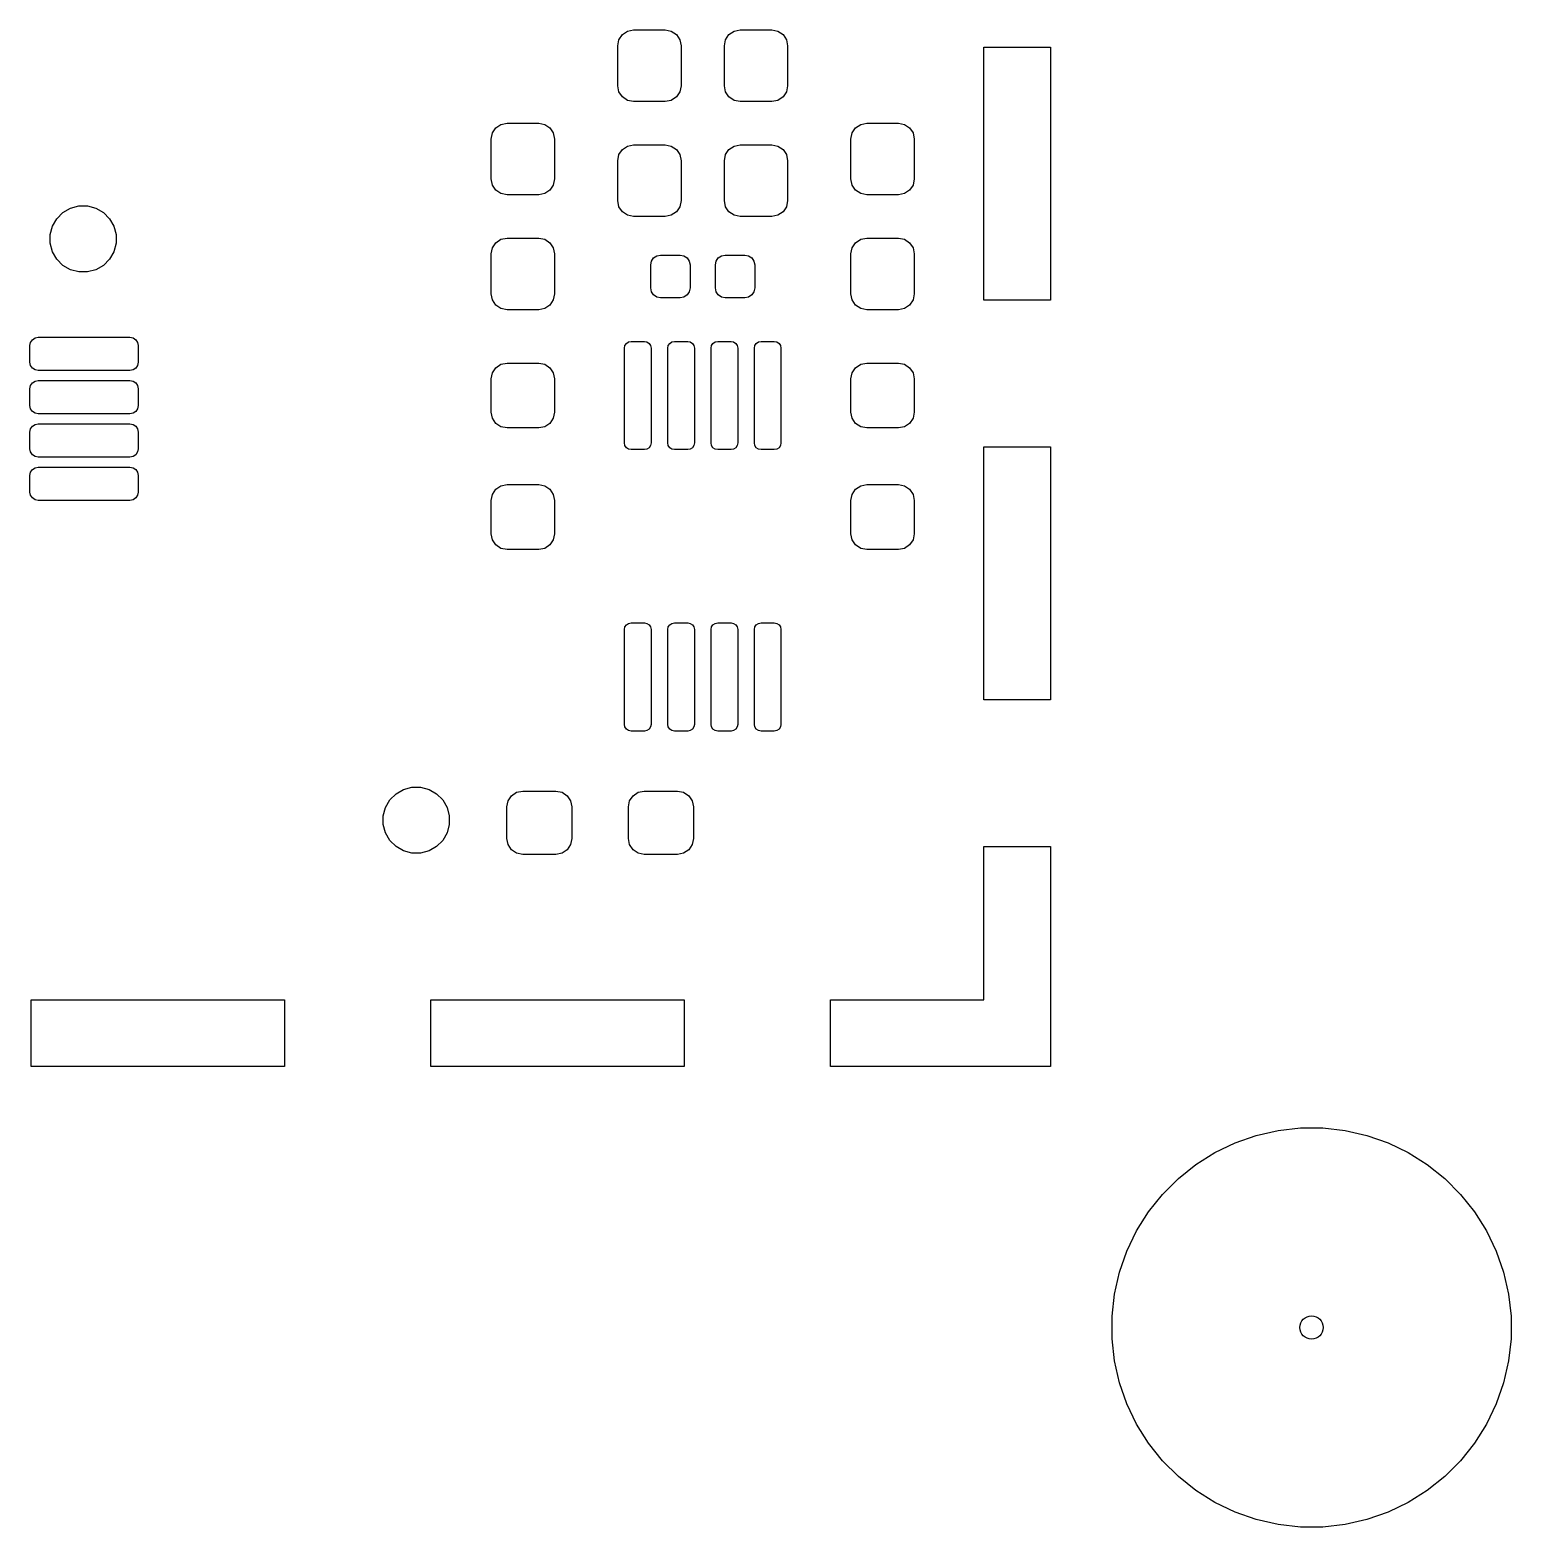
# Model space of a CAD drawing. Header units: inches. Extents: x 4.92 to 6.76, y -5.04 to -3.21.
# Drawn here: x 5.882 to 6.757, y -5.045 to -4.16 of the extents above; entities that cross this region are included whole.
import ezdxf

# ---------------------------------------------------------------- set-up
doc = ezdxf.new("R2010")
doc.units = ezdxf.units.IN
doc.header["$MEASUREMENT"] = 0
doc.layers.add('BLACK', color=250, linetype='CONTINUOUS')

msp = doc.modelspace()

# ---------------------------------------------------------------- linework, layer by layer
at = {"layer": 'BLACK', "linetype": 'CONTINUOUS'}
for p, q in [((6.22933, -4.16929), (6.23004, -4.16571)), ((6.23004, -4.16571), (6.23207, -4.16268)), ((6.23207, -4.16268), (6.2351, -4.16065)), ((6.2351, -4.16065), (6.23868, -4.15994)), ((6.23868, -4.15994), (6.25738, -4.15994)), ((6.25738, -4.15994), (6.26096, -4.16065)), ((6.26096, -4.16065), (6.26399, -4.16268)), ((6.26399, -4.16268), (6.26602, -4.16571)), ((6.26602, -4.16571), (6.26673, -4.16929)), ((6.29232, -4.16929), (6.29303, -4.16571)), ((6.29303, -4.16571), (6.29506, -4.16268)), ((6.29506, -4.16268), (6.29809, -4.16065)), ((6.29809, -4.16065), (6.30167, -4.15994)), ((6.30167, -4.15994), (6.32037, -4.15994)), ((6.32037, -4.15994), (6.32395, -4.16065)), ((6.32395, -4.16065), (6.32699, -4.16268)), ((6.32699, -4.16268), (6.32901, -4.16571)), ((6.32901, -4.16571), (6.32972, -4.16929)), ((6.22933, -4.19291), (6.22933, -4.16929)), ((6.26673, -4.16929), (6.26673, -4.19291)), ((6.29232, -4.19291), (6.29232, -4.16929)), ((6.32972, -4.16929), (6.32972, -4.19291)), ((6.44567, -4.31969), (6.44567, -4.17008)), ((6.44567, -4.17008), (6.48504, -4.17008)), ((6.48504, -4.17008), (6.48504, -4.31969)), ((6.23004, -4.19649), (6.22933, -4.19291)), ((6.26673, -4.19291), (6.26602, -4.19649)), ((6.29303, -4.19649), (6.29232, -4.19291)), ((6.32972, -4.19291), (6.32901, -4.19649)), ((6.23207, -4.19953), (6.23004, -4.19649)), ((6.2351, -4.20155), (6.23207, -4.19953)), ((6.23868, -4.20226), (6.2351, -4.20155)), ((6.25738, -4.20226), (6.23868, -4.20226)), ((6.26096, -4.20155), (6.25738, -4.20226)), ((6.26399, -4.19953), (6.26096, -4.20155)), ((6.26602, -4.19649), (6.26399, -4.19953)), ((6.29506, -4.19953), (6.29303, -4.19649)), ((6.29809, -4.20155), (6.29506, -4.19953)), ((6.30167, -4.20226), (6.29809, -4.20155)), ((6.32037, -4.20226), (6.30167, -4.20226)), ((6.32395, -4.20155), (6.32037, -4.20226)), ((6.32699, -4.19953), (6.32395, -4.20155)), ((6.32901, -4.19649), (6.32699, -4.19953)), ((6.15524, -4.22083), (6.15727, -4.2178)), ((6.15727, -4.2178), (6.1603, -4.21577)), ((6.1603, -4.21577), (6.16388, -4.21506)), ((6.16388, -4.21506), (6.18258, -4.21506)), ((6.18258, -4.21506), (6.18616, -4.21577)), ((6.18616, -4.21577), (6.18919, -4.2178)), ((6.18919, -4.2178), (6.19122, -4.22083)), ((6.36784, -4.22083), (6.36986, -4.2178)), ((6.36986, -4.2178), (6.3729, -4.21577)), ((6.3729, -4.21577), (6.37648, -4.21506)), ((6.37648, -4.21506), (6.39518, -4.21506)), ((6.39518, -4.21506), (6.39876, -4.21577)), ((6.39876, -4.21577), (6.40179, -4.2178)), ((6.40179, -4.2178), (6.40382, -4.22083)), ((6.15453, -4.22441), (6.15524, -4.22083)), ((6.15453, -4.24803), (6.15453, -4.22441)), ((6.19122, -4.22083), (6.19193, -4.22441)), ((6.19193, -4.22441), (6.19193, -4.24803)), ((6.23207, -4.23059), (6.2351, -4.22857)), ((6.2351, -4.22857), (6.23868, -4.22785)), ((6.23868, -4.22785), (6.25738, -4.22785)), ((6.25738, -4.22785), (6.26096, -4.22857)), ((6.26096, -4.22857), (6.26399, -4.23059)), ((6.29506, -4.23059), (6.29809, -4.22857)), ((6.29809, -4.22857), (6.30167, -4.22785)), ((6.30167, -4.22785), (6.32037, -4.22785)), ((6.32037, -4.22785), (6.32395, -4.22857)), ((6.32395, -4.22857), (6.32699, -4.23059)), ((6.36713, -4.22441), (6.36784, -4.22083)), ((6.36713, -4.24803), (6.36713, -4.22441)), ((6.40382, -4.22083), (6.40453, -4.22441)), ((6.40453, -4.22441), (6.40453, -4.24803)), ((6.22933, -4.2372), (6.23004, -4.23363)), ((6.22933, -4.26083), (6.22933, -4.2372)), ((6.23004, -4.23363), (6.23207, -4.23059)), ((6.26399, -4.23059), (6.26602, -4.23363)), ((6.26602, -4.23363), (6.26673, -4.2372)), ((6.26673, -4.2372), (6.26673, -4.26083)), ((6.29232, -4.2372), (6.29303, -4.23363)), ((6.29232, -4.26083), (6.29232, -4.2372)), ((6.29303, -4.23363), (6.29506, -4.23059)), ((6.32699, -4.23059), (6.32901, -4.23363)), ((6.32901, -4.23363), (6.32972, -4.2372)), ((6.32972, -4.2372), (6.32972, -4.26083)), ((6.15524, -4.25161), (6.15453, -4.24803)), ((6.15727, -4.25464), (6.15524, -4.25161)), ((6.1603, -4.25667), (6.15727, -4.25464)), ((6.18919, -4.25464), (6.18616, -4.25667)), ((6.19122, -4.25161), (6.18919, -4.25464)), ((6.19193, -4.24803), (6.19122, -4.25161)), ((6.36784, -4.25161), (6.36713, -4.24803)), ((6.36986, -4.25464), (6.36784, -4.25161)), ((6.3729, -4.25667), (6.36986, -4.25464)), ((6.40179, -4.25464), (6.39876, -4.25667)), ((6.40382, -4.25161), (6.40179, -4.25464)), ((6.40453, -4.24803), (6.40382, -4.25161)), ((5.90585, -4.26528), (5.91082, -4.26395)), ((5.91082, -4.26395), (5.91596, -4.26395)), ((5.91596, -4.26395), (5.92092, -4.26528)), ((6.16388, -4.25738), (6.1603, -4.25667)), ((6.18258, -4.25738), (6.16388, -4.25738)), ((6.18616, -4.25667), (6.18258, -4.25738)), ((6.23004, -4.26441), (6.22933, -4.26083)), ((6.23207, -4.26744), (6.23004, -4.26441)), ((6.26602, -4.26441), (6.26399, -4.26744)), ((6.26673, -4.26083), (6.26602, -4.26441)), ((6.29303, -4.26441), (6.29232, -4.26083)), ((6.29506, -4.26744), (6.29303, -4.26441)), ((6.32901, -4.26441), (6.32699, -4.26744)), ((6.32972, -4.26083), (6.32901, -4.26441)), ((6.37648, -4.25738), (6.3729, -4.25667)), ((6.39518, -4.25738), (6.37648, -4.25738)), ((6.39876, -4.25667), (6.39518, -4.25738)), ((5.8952, -4.27593), (5.89777, -4.27148)), ((5.89777, -4.27148), (5.9014, -4.26785)), ((5.9014, -4.26785), (5.90585, -4.26528)), ((5.92092, -4.26528), (5.92537, -4.26785)), ((5.92537, -4.26785), (5.929, -4.27148)), ((5.929, -4.27148), (5.93157, -4.27593)), ((6.2351, -4.26947), (6.23207, -4.26744)), ((6.23868, -4.27018), (6.2351, -4.26947)), ((6.25738, -4.27018), (6.23868, -4.27018)), ((6.26096, -4.26947), (6.25738, -4.27018)), ((6.26399, -4.26744), (6.26096, -4.26947)), ((6.29809, -4.26947), (6.29506, -4.26744)), ((6.30167, -4.27018), (6.29809, -4.26947)), ((6.32037, -4.27018), (6.30167, -4.27018)), ((6.32395, -4.26947), (6.32037, -4.27018)), ((6.32699, -4.26744), (6.32395, -4.26947)), ((5.89387, -4.2809), (5.8952, -4.27593)), ((5.89387, -4.28603), (5.89387, -4.2809)), ((5.93157, -4.27593), (5.9329, -4.2809)), ((5.9329, -4.2809), (5.9329, -4.28603)), ((5.8952, -4.291), (5.89387, -4.28603)), ((5.89777, -4.29545), (5.8952, -4.291)), ((5.93157, -4.291), (5.929, -4.29545)), ((5.9329, -4.28603), (5.93157, -4.291)), ((6.15453, -4.29232), (6.15524, -4.28874)), ((6.15524, -4.28874), (6.15727, -4.28571)), ((6.15727, -4.28571), (6.1603, -4.28368)), ((6.1603, -4.28368), (6.16388, -4.28297)), ((6.16388, -4.28297), (6.18258, -4.28297)), ((6.18258, -4.28297), (6.18616, -4.28368)), ((6.18616, -4.28368), (6.18919, -4.28571)), ((6.18919, -4.28571), (6.19122, -4.28874)), ((6.19122, -4.28874), (6.19193, -4.29232)), ((6.36713, -4.29232), (6.36784, -4.28874)), ((6.36784, -4.28874), (6.36986, -4.28571)), ((6.36986, -4.28571), (6.3729, -4.28368)), ((6.3729, -4.28368), (6.37648, -4.28297)), ((6.37648, -4.28297), (6.39518, -4.28297)), ((6.39518, -4.28297), (6.39876, -4.28368)), ((6.39876, -4.28368), (6.40179, -4.28571)), ((6.40179, -4.28571), (6.40382, -4.28874)), ((6.40382, -4.28874), (6.40453, -4.29232)), ((5.9014, -4.29908), (5.89777, -4.29545)), ((5.90585, -4.30165), (5.9014, -4.29908)), ((5.92537, -4.29908), (5.92092, -4.30165)), ((5.929, -4.29545), (5.92537, -4.29908)), ((6.15453, -4.31594), (6.15453, -4.29232)), ((6.19193, -4.29232), (6.19193, -4.31594)), ((6.24882, -4.29882), (6.24926, -4.2966)), ((6.24882, -4.3124), (6.24882, -4.29882)), ((6.24926, -4.2966), (6.25052, -4.29471)), ((6.25052, -4.29471), (6.2524, -4.29345)), ((6.2524, -4.29345), (6.25463, -4.29301)), ((6.25463, -4.29301), (6.26624, -4.29301)), ((6.26624, -4.29301), (6.26846, -4.29345)), ((6.26846, -4.29345), (6.27035, -4.29471)), ((6.27035, -4.29471), (6.27161, -4.2966)), ((6.27161, -4.2966), (6.27205, -4.29882)), ((6.27205, -4.29882), (6.27205, -4.3124)), ((6.28701, -4.29882), (6.28745, -4.2966)), ((6.28701, -4.3124), (6.28701, -4.29882)), ((6.28745, -4.2966), (6.28871, -4.29471)), ((6.28871, -4.29471), (6.29059, -4.29345)), ((6.29059, -4.29345), (6.29281, -4.29301)), ((6.29281, -4.29301), (6.30443, -4.29301)), ((6.30443, -4.29301), (6.30665, -4.29345)), ((6.30665, -4.29345), (6.30854, -4.29471)), ((6.30854, -4.29471), (6.30979, -4.2966)), ((6.30979, -4.2966), (6.31024, -4.29882)), ((6.31024, -4.29882), (6.31024, -4.3124)), ((6.36713, -4.31594), (6.36713, -4.29232)), ((6.40453, -4.29232), (6.40453, -4.31594)), ((5.91082, -4.30298), (5.90585, -4.30165)), ((5.91596, -4.30298), (5.91082, -4.30298)), ((5.92092, -4.30165), (5.91596, -4.30298)), ((6.15524, -4.31952), (6.15453, -4.31594)), ((6.19193, -4.31594), (6.19122, -4.31952)), ((6.24926, -4.31462), (6.24882, -4.3124)), ((6.25052, -4.31651), (6.24926, -4.31462)), ((6.2524, -4.31777), (6.25052, -4.31651)), ((6.27035, -4.31651), (6.26846, -4.31777)), ((6.27161, -4.31462), (6.27035, -4.31651)), ((6.27205, -4.3124), (6.27161, -4.31462)), ((6.28745, -4.31462), (6.28701, -4.3124)), ((6.28871, -4.31651), (6.28745, -4.31462)), ((6.29059, -4.31777), (6.28871, -4.31651)), ((6.30854, -4.31651), (6.30665, -4.31777)), ((6.30979, -4.31462), (6.30854, -4.31651)), ((6.31024, -4.3124), (6.30979, -4.31462)), ((6.36784, -4.31952), (6.36713, -4.31594)), ((6.40453, -4.31594), (6.40382, -4.31952)), ((6.15727, -4.32256), (6.15524, -4.31952)), ((6.1603, -4.32458), (6.15727, -4.32256)), ((6.16388, -4.3253), (6.1603, -4.32458)), ((6.18258, -4.3253), (6.16388, -4.3253)), ((6.18616, -4.32458), (6.18258, -4.3253)), ((6.18919, -4.32256), (6.18616, -4.32458)), ((6.19122, -4.31952), (6.18919, -4.32256)), ((6.25463, -4.31821), (6.2524, -4.31777)), ((6.26624, -4.31821), (6.25463, -4.31821)), ((6.26846, -4.31777), (6.26624, -4.31821)), ((6.29281, -4.31821), (6.29059, -4.31777)), ((6.30443, -4.31821), (6.29281, -4.31821)), ((6.30665, -4.31777), (6.30443, -4.31821)), ((6.36986, -4.32256), (6.36784, -4.31952)), ((6.3729, -4.32458), (6.36986, -4.32256)), ((6.37648, -4.3253), (6.3729, -4.32458)), ((6.39518, -4.3253), (6.37648, -4.3253)), ((6.39876, -4.32458), (6.39518, -4.3253)), ((6.40179, -4.32256), (6.39876, -4.32458)), ((6.40382, -4.31952), (6.40179, -4.32256)), ((6.48504, -4.31969), (6.44567, -4.31969)), ((5.88226, -4.34457), (5.88333, -4.34298)), ((5.88333, -4.34298), (5.88493, -4.34191)), ((5.88493, -4.34191), (5.88681, -4.34154)), ((5.88681, -4.34154), (5.94094, -4.34154)), ((5.94094, -4.34154), (5.94283, -4.34191)), ((5.94283, -4.34191), (5.94442, -4.34298)), ((5.94442, -4.34298), (5.94549, -4.34457)), ((6.2357, -4.3443), (6.2372, -4.344)), ((6.2372, -4.344), (6.24508, -4.344)), ((6.24508, -4.344), (6.24659, -4.3443)), ((6.26129, -4.3443), (6.2628, -4.344)), ((6.2628, -4.344), (6.27067, -4.344)), ((6.27067, -4.344), (6.27218, -4.3443)), ((6.28688, -4.3443), (6.28839, -4.344)), ((6.28839, -4.344), (6.29626, -4.344)), ((6.29626, -4.344), (6.29777, -4.3443)), ((6.31247, -4.3443), (6.31398, -4.344)), ((6.31398, -4.344), (6.32185, -4.344)), ((6.32185, -4.344), (6.32336, -4.3443)), ((5.88189, -4.34646), (5.88226, -4.34457)), ((5.88189, -4.3563), (5.88189, -4.34646)), ((5.94549, -4.34457), (5.94587, -4.34646)), ((5.94587, -4.34646), (5.94587, -4.3563)), ((6.23327, -4.34793), (6.23357, -4.34643)), ((6.23327, -4.40404), (6.23327, -4.34793)), ((6.23357, -4.34643), (6.23442, -4.34515)), ((6.23442, -4.34515), (6.2357, -4.3443)), ((6.24659, -4.3443), (6.24786, -4.34515)), ((6.24786, -4.34515), (6.24872, -4.34643)), ((6.24872, -4.34643), (6.24902, -4.34793)), ((6.24902, -4.34793), (6.24902, -4.40404)), ((6.25886, -4.34793), (6.25916, -4.34643)), ((6.25886, -4.40404), (6.25886, -4.34793)), ((6.25916, -4.34643), (6.26001, -4.34515)), ((6.26001, -4.34515), (6.26129, -4.3443)), ((6.27218, -4.3443), (6.27345, -4.34515)), ((6.27345, -4.34515), (6.27431, -4.34643)), ((6.27431, -4.34643), (6.27461, -4.34793)), ((6.27461, -4.34793), (6.27461, -4.40404)), ((6.28445, -4.34793), (6.28475, -4.34643)), ((6.28445, -4.40404), (6.28445, -4.34793)), ((6.28475, -4.34643), (6.2856, -4.34515)), ((6.2856, -4.34515), (6.28688, -4.3443)), ((6.29777, -4.3443), (6.29904, -4.34515)), ((6.29904, -4.34515), (6.2999, -4.34643)), ((6.2999, -4.34643), (6.3002, -4.34793)), ((6.3002, -4.34793), (6.3002, -4.40404)), ((6.31004, -4.34793), (6.31034, -4.34643)), ((6.31004, -4.40404), (6.31004, -4.34793)), ((6.31034, -4.34643), (6.31119, -4.34515)), ((6.31119, -4.34515), (6.31247, -4.3443)), ((6.32336, -4.3443), (6.32463, -4.34515)), ((6.32463, -4.34515), (6.32549, -4.34643)), ((6.32549, -4.34643), (6.32579, -4.34793)), ((6.32579, -4.34793), (6.32579, -4.40404)), ((5.88226, -4.35818), (5.88189, -4.3563)), ((5.88333, -4.35978), (5.88226, -4.35818)), ((5.88493, -4.36085), (5.88333, -4.35978)), ((5.88681, -4.36122), (5.88493, -4.36085)), ((5.94094, -4.36122), (5.88681, -4.36122)), ((5.94283, -4.36085), (5.94094, -4.36122)), ((5.94442, -4.35978), (5.94283, -4.36085)), ((5.94549, -4.35818), (5.94442, -4.35978)), ((5.94587, -4.3563), (5.94549, -4.35818)), ((6.15524, -4.36256), (6.15727, -4.35953)), ((6.15727, -4.35953), (6.1603, -4.3575)), ((6.1603, -4.3575), (6.16388, -4.35679)), ((6.16388, -4.35679), (6.18258, -4.35679)), ((6.18258, -4.35679), (6.18616, -4.3575)), ((6.18616, -4.3575), (6.18919, -4.35953)), ((6.18919, -4.35953), (6.19122, -4.36256)), ((6.36784, -4.36256), (6.36986, -4.35953)), ((6.36986, -4.35953), (6.3729, -4.3575)), ((6.3729, -4.3575), (6.37648, -4.35679)), ((6.37648, -4.35679), (6.39518, -4.35679)), ((6.39518, -4.35679), (6.39876, -4.3575)), ((6.39876, -4.3575), (6.40179, -4.35953)), ((6.40179, -4.35953), (6.40382, -4.36256)), ((5.88189, -4.37205), (5.88226, -4.37016)), ((5.88226, -4.37016), (5.88333, -4.36857)), ((5.88333, -4.36857), (5.88493, -4.3675)), ((5.88493, -4.3675), (5.88681, -4.36713)), ((5.88681, -4.36713), (5.94094, -4.36713)), ((5.94094, -4.36713), (5.94283, -4.3675)), ((5.94283, -4.3675), (5.94442, -4.36857)), ((5.94442, -4.36857), (5.94549, -4.37016)), ((5.94549, -4.37016), (5.94587, -4.37205)), ((6.15453, -4.36614), (6.15524, -4.36256)), ((6.15453, -4.38583), (6.15453, -4.36614)), ((6.19122, -4.36256), (6.19193, -4.36614)), ((6.19193, -4.36614), (6.19193, -4.38583)), ((6.36713, -4.36614), (6.36784, -4.36256)), ((6.36713, -4.38583), (6.36713, -4.36614)), ((6.40382, -4.36256), (6.40453, -4.36614)), ((6.40453, -4.36614), (6.40453, -4.38583)), ((5.88189, -4.38189), (5.88189, -4.37205)), ((5.94587, -4.37205), (5.94587, -4.38189)), ((5.88226, -4.38377), (5.88189, -4.38189)), ((5.88333, -4.38537), (5.88226, -4.38377)), ((5.88493, -4.38644), (5.88333, -4.38537)), ((5.88681, -4.38681), (5.88493, -4.38644)), ((5.94094, -4.38681), (5.88681, -4.38681)), ((5.94283, -4.38644), (5.94094, -4.38681)), ((5.94442, -4.38537), (5.94283, -4.38644)), ((5.94549, -4.38377), (5.94442, -4.38537)), ((5.94587, -4.38189), (5.94549, -4.38377)), ((6.15524, -4.38941), (6.15453, -4.38583)), ((6.19193, -4.38583), (6.19122, -4.38941)), ((6.36784, -4.38941), (6.36713, -4.38583)), ((6.40453, -4.38583), (6.40382, -4.38941)), ((5.88189, -4.39764), (5.88226, -4.39575)), ((5.88226, -4.39575), (5.88333, -4.39416)), ((5.88333, -4.39416), (5.88493, -4.39309)), ((5.88493, -4.39309), (5.88681, -4.39272)), ((5.88681, -4.39272), (5.94094, -4.39272)), ((5.94094, -4.39272), (5.94283, -4.39309)), ((5.94283, -4.39309), (5.94442, -4.39416)), ((5.94442, -4.39416), (5.94549, -4.39575)), ((5.94549, -4.39575), (5.94587, -4.39764)), ((6.15727, -4.39244), (6.15524, -4.38941)), ((6.1603, -4.39447), (6.15727, -4.39244)), ((6.16388, -4.39518), (6.1603, -4.39447)), ((6.18258, -4.39518), (6.16388, -4.39518)), ((6.18616, -4.39447), (6.18258, -4.39518)), ((6.18919, -4.39244), (6.18616, -4.39447)), ((6.19122, -4.38941), (6.18919, -4.39244)), ((6.36986, -4.39244), (6.36784, -4.38941)), ((6.3729, -4.39447), (6.36986, -4.39244)), ((6.37648, -4.39518), (6.3729, -4.39447)), ((6.39518, -4.39518), (6.37648, -4.39518)), ((6.39876, -4.39447), (6.39518, -4.39518)), ((6.40179, -4.39244), (6.39876, -4.39447)), ((6.40382, -4.38941), (6.40179, -4.39244)), ((5.88189, -4.40748), (5.88189, -4.39764)), ((5.94587, -4.39764), (5.94587, -4.40748)), ((6.23357, -4.40554), (6.23327, -4.40404)), ((6.23442, -4.40682), (6.23357, -4.40554)), ((6.24872, -4.40554), (6.24786, -4.40682)), ((6.24902, -4.40404), (6.24872, -4.40554)), ((6.25916, -4.40554), (6.25886, -4.40404)), ((6.26001, -4.40682), (6.25916, -4.40554)), ((6.27431, -4.40554), (6.27345, -4.40682)), ((6.27461, -4.40404), (6.27431, -4.40554)), ((6.28475, -4.40554), (6.28445, -4.40404)), ((6.2856, -4.40682), (6.28475, -4.40554)), ((6.2999, -4.40554), (6.29904, -4.40682)), ((6.3002, -4.40404), (6.2999, -4.40554)), ((6.31034, -4.40554), (6.31004, -4.40404)), ((6.31119, -4.40682), (6.31034, -4.40554)), ((6.32549, -4.40554), (6.32463, -4.40682)), ((6.32579, -4.40404), (6.32549, -4.40554)), ((5.88226, -4.40936), (5.88189, -4.40748)), ((5.88333, -4.41096), (5.88226, -4.40936)), ((5.88493, -4.41203), (5.88333, -4.41096)), ((5.88681, -4.4124), (5.88493, -4.41203)), ((5.94094, -4.4124), (5.88681, -4.4124)), ((5.94283, -4.41203), (5.94094, -4.4124)), ((5.94442, -4.41096), (5.94283, -4.41203)), ((5.94549, -4.40936), (5.94442, -4.41096)), ((5.94587, -4.40748), (5.94549, -4.40936)), ((6.2357, -4.40767), (6.23442, -4.40682)), ((6.2372, -4.40797), (6.2357, -4.40767)), ((6.24508, -4.40797), (6.2372, -4.40797)), ((6.24659, -4.40767), (6.24508, -4.40797)), ((6.24786, -4.40682), (6.24659, -4.40767)), ((6.26129, -4.40767), (6.26001, -4.40682)), ((6.2628, -4.40797), (6.26129, -4.40767)), ((6.27067, -4.40797), (6.2628, -4.40797)), ((6.27218, -4.40767), (6.27067, -4.40797)), ((6.27345, -4.40682), (6.27218, -4.40767)), ((6.28688, -4.40767), (6.2856, -4.40682)), ((6.28839, -4.40797), (6.28688, -4.40767)), ((6.29626, -4.40797), (6.28839, -4.40797)), ((6.29777, -4.40767), (6.29626, -4.40797)), ((6.29904, -4.40682), (6.29777, -4.40767)), ((6.31247, -4.40767), (6.31119, -4.40682)), ((6.31398, -4.40797), (6.31247, -4.40767)), ((6.32185, -4.40797), (6.31398, -4.40797)), ((6.32336, -4.40767), (6.32185, -4.40797)), ((6.32463, -4.40682), (6.32336, -4.40767)), ((6.44567, -4.55591), (6.44567, -4.4063)), ((6.44567, -4.4063), (6.48504, -4.4063)), ((6.48504, -4.4063), (6.48504, -4.55591)), ((5.88189, -4.42323), (5.88226, -4.42135)), ((5.88189, -4.43307), (5.88189, -4.42323)), ((5.88226, -4.42135), (5.88333, -4.41975)), ((5.88333, -4.41975), (5.88493, -4.41868)), ((5.88493, -4.41868), (5.88681, -4.41831)), ((5.88681, -4.41831), (5.94094, -4.41831)), ((5.94094, -4.41831), (5.94283, -4.41868)), ((5.94283, -4.41868), (5.94442, -4.41975)), ((5.94442, -4.41975), (5.94549, -4.42135)), ((5.94549, -4.42135), (5.94587, -4.42323)), ((5.94587, -4.42323), (5.94587, -4.43307)), ((6.15524, -4.43441), (6.15727, -4.43138)), ((6.15727, -4.43138), (6.1603, -4.42935)), ((6.1603, -4.42935), (6.16388, -4.42864)), ((6.16388, -4.42864), (6.18258, -4.42864)), ((6.18258, -4.42864), (6.18616, -4.42935)), ((6.18616, -4.42935), (6.18919, -4.43138)), ((6.18919, -4.43138), (6.19122, -4.43441)), ((6.36784, -4.43441), (6.36986, -4.43138)), ((6.36986, -4.43138), (6.3729, -4.42935)), ((6.3729, -4.42935), (6.37648, -4.42864)), ((6.37648, -4.42864), (6.39518, -4.42864)), ((6.39518, -4.42864), (6.39876, -4.42935)), ((6.39876, -4.42935), (6.40179, -4.43138)), ((6.40179, -4.43138), (6.40382, -4.43441)), ((5.88226, -4.43495), (5.88189, -4.43307)), ((5.88333, -4.43655), (5.88226, -4.43495)), ((5.88493, -4.43762), (5.88333, -4.43655)), ((5.88681, -4.43799), (5.88493, -4.43762)), ((5.94094, -4.43799), (5.88681, -4.43799)), ((5.94283, -4.43762), (5.94094, -4.43799)), ((5.94442, -4.43655), (5.94283, -4.43762)), ((5.94549, -4.43495), (5.94442, -4.43655)), ((5.94587, -4.43307), (5.94549, -4.43495)), ((6.15453, -4.43799), (6.15524, -4.43441)), ((6.15453, -4.45768), (6.15453, -4.43799)), ((6.19122, -4.43441), (6.19193, -4.43799)), ((6.19193, -4.43799), (6.19193, -4.45768)), ((6.36713, -4.43799), (6.36784, -4.43441)), ((6.36713, -4.45768), (6.36713, -4.43799)), ((6.40382, -4.43441), (6.40453, -4.43799)), ((6.40453, -4.43799), (6.40453, -4.45768)), ((6.15524, -4.46126), (6.15453, -4.45768)), ((6.19193, -4.45768), (6.19122, -4.46126)), ((6.36784, -4.46126), (6.36713, -4.45768)), ((6.40453, -4.45768), (6.40382, -4.46126)), ((6.15727, -4.46429), (6.15524, -4.46126)), ((6.1603, -4.46632), (6.15727, -4.46429)), ((6.16388, -4.46703), (6.1603, -4.46632)), ((6.18258, -4.46703), (6.16388, -4.46703)), ((6.18616, -4.46632), (6.18258, -4.46703)), ((6.18919, -4.46429), (6.18616, -4.46632)), ((6.19122, -4.46126), (6.18919, -4.46429)), ((6.36986, -4.46429), (6.36784, -4.46126)), ((6.3729, -4.46632), (6.36986, -4.46429)), ((6.37648, -4.46703), (6.3729, -4.46632)), ((6.39518, -4.46703), (6.37648, -4.46703)), ((6.39876, -4.46632), (6.39518, -4.46703)), ((6.40179, -4.46429), (6.39876, -4.46632)), ((6.40382, -4.46126), (6.40179, -4.46429)), ((6.23357, -4.51277), (6.23442, -4.51149)), ((6.23442, -4.51149), (6.2357, -4.51063)), ((6.2357, -4.51063), (6.2372, -4.51033)), ((6.2372, -4.51033), (6.24508, -4.51033)), ((6.24508, -4.51033), (6.24659, -4.51063)), ((6.24659, -4.51063), (6.24786, -4.51149)), ((6.24786, -4.51149), (6.24872, -4.51277)), ((6.25916, -4.51277), (6.26001, -4.51149)), ((6.26001, -4.51149), (6.26129, -4.51063)), ((6.26129, -4.51063), (6.2628, -4.51033)), ((6.2628, -4.51033), (6.27067, -4.51033)), ((6.27067, -4.51033), (6.27218, -4.51063)), ((6.27218, -4.51063), (6.27345, -4.51149)), ((6.27345, -4.51149), (6.27431, -4.51277)), ((6.28475, -4.51277), (6.2856, -4.51149)), ((6.2856, -4.51149), (6.28688, -4.51063)), ((6.28688, -4.51063), (6.28839, -4.51033)), ((6.28839, -4.51033), (6.29626, -4.51033)), ((6.29626, -4.51033), (6.29777, -4.51063)), ((6.29777, -4.51063), (6.29904, -4.51149)), ((6.29904, -4.51149), (6.2999, -4.51277)), ((6.31034, -4.51277), (6.31119, -4.51149)), ((6.31119, -4.51149), (6.31247, -4.51063)), ((6.31247, -4.51063), (6.31398, -4.51033)), ((6.31398, -4.51033), (6.32185, -4.51033)), ((6.32185, -4.51033), (6.32336, -4.51063)), ((6.32336, -4.51063), (6.32463, -4.51149)), ((6.32463, -4.51149), (6.32549, -4.51277)), ((6.23327, -4.51427), (6.23357, -4.51277)), ((6.23327, -4.57037), (6.23327, -4.51427)), ((6.24872, -4.51277), (6.24902, -4.51427)), ((6.24902, -4.51427), (6.24902, -4.57037)), ((6.25886, -4.51427), (6.25916, -4.51277)), ((6.25886, -4.57037), (6.25886, -4.51427)), ((6.27431, -4.51277), (6.27461, -4.51427)), ((6.27461, -4.51427), (6.27461, -4.57037)), ((6.28445, -4.51427), (6.28475, -4.51277)), ((6.28445, -4.57037), (6.28445, -4.51427)), ((6.2999, -4.51277), (6.3002, -4.51427)), ((6.3002, -4.51427), (6.3002, -4.57037)), ((6.31004, -4.51427), (6.31034, -4.51277)), ((6.31004, -4.57037), (6.31004, -4.51427)), ((6.32549, -4.51277), (6.32579, -4.51427)), ((6.32579, -4.51427), (6.32579, -4.57037)), ((6.48504, -4.55591), (6.44567, -4.55591)), ((6.23357, -4.57188), (6.23327, -4.57037)), ((6.23442, -4.57316), (6.23357, -4.57188)), ((6.2357, -4.57401), (6.23442, -4.57316)), ((6.2372, -4.57431), (6.2357, -4.57401)), ((6.24659, -4.57401), (6.24508, -4.57431)), ((6.24786, -4.57316), (6.24659, -4.57401)), ((6.24872, -4.57188), (6.24786, -4.57316)), ((6.24902, -4.57037), (6.24872, -4.57188)), ((6.25916, -4.57188), (6.25886, -4.57037)), ((6.26001, -4.57316), (6.25916, -4.57188)), ((6.26129, -4.57401), (6.26001, -4.57316)), ((6.2628, -4.57431), (6.26129, -4.57401)), ((6.27218, -4.57401), (6.27067, -4.57431)), ((6.27345, -4.57316), (6.27218, -4.57401)), ((6.27431, -4.57188), (6.27345, -4.57316)), ((6.27461, -4.57037), (6.27431, -4.57188)), ((6.28475, -4.57188), (6.28445, -4.57037)), ((6.2856, -4.57316), (6.28475, -4.57188)), ((6.28688, -4.57401), (6.2856, -4.57316)), ((6.28839, -4.57431), (6.28688, -4.57401)), ((6.29777, -4.57401), (6.29626, -4.57431)), ((6.29904, -4.57316), (6.29777, -4.57401)), ((6.2999, -4.57188), (6.29904, -4.57316)), ((6.3002, -4.57037), (6.2999, -4.57188)), ((6.31034, -4.57188), (6.31004, -4.57037)), ((6.31119, -4.57316), (6.31034, -4.57188)), ((6.31247, -4.57401), (6.31119, -4.57316)), ((6.31398, -4.57431), (6.31247, -4.57401)), ((6.32336, -4.57401), (6.32185, -4.57431)), ((6.32463, -4.57316), (6.32336, -4.57401)), ((6.32549, -4.57188), (6.32463, -4.57316)), ((6.32579, -4.57037), (6.32549, -4.57188)), ((6.24508, -4.57431), (6.2372, -4.57431)), ((6.27067, -4.57431), (6.2628, -4.57431)), ((6.29626, -4.57431), (6.28839, -4.57431)), ((6.32185, -4.57431), (6.31398, -4.57431)), ((6.09825, -4.61135), (6.1027, -4.60878)), ((6.1027, -4.60878), (6.10767, -4.60745)), ((6.10767, -4.60745), (6.11281, -4.60745)), ((6.11281, -4.60745), (6.11777, -4.60878)), ((6.11777, -4.60878), (6.12222, -4.61135)), ((6.09205, -4.61944), (6.09462, -4.61498)), ((6.09462, -4.61498), (6.09825, -4.61135)), ((6.12222, -4.61135), (6.12585, -4.61498)), ((6.12585, -4.61498), (6.12842, -4.61944)), ((6.16378, -4.61909), (6.16449, -4.61552)), ((6.16449, -4.61552), (6.16652, -4.61248)), ((6.16652, -4.61248), (6.16955, -4.61046)), ((6.16955, -4.61046), (6.17313, -4.60974)), ((6.17313, -4.60974), (6.19281, -4.60974)), ((6.19281, -4.60974), (6.19639, -4.61046)), ((6.19639, -4.61046), (6.19943, -4.61248)), ((6.19943, -4.61248), (6.20145, -4.61552)), ((6.20145, -4.61552), (6.20217, -4.61909)), ((6.23563, -4.61909), (6.23634, -4.61552)), ((6.23634, -4.61552), (6.23837, -4.61248)), ((6.23837, -4.61248), (6.2414, -4.61046)), ((6.2414, -4.61046), (6.24498, -4.60974)), ((6.24498, -4.60974), (6.26467, -4.60974)), ((6.26467, -4.60974), (6.26824, -4.61046)), ((6.26824, -4.61046), (6.27128, -4.61248)), ((6.27128, -4.61248), (6.2733, -4.61552)), ((6.2733, -4.61552), (6.27402, -4.61909)), ((6.09072, -4.6244), (6.09205, -4.61944)), ((6.09072, -4.62954), (6.09072, -4.6244)), ((6.12842, -4.61944), (6.12975, -4.6244)), ((6.12975, -4.6244), (6.12975, -4.62954)), ((6.16378, -4.6378), (6.16378, -4.61909)), ((6.20217, -4.61909), (6.20217, -4.6378)), ((6.23563, -4.6378), (6.23563, -4.61909)), ((6.27402, -4.61909), (6.27402, -4.6378)), ((6.09205, -4.6345), (6.09072, -4.62954)), ((6.09462, -4.63895), (6.09205, -4.6345)), ((6.12842, -4.6345), (6.12585, -4.63895)), ((6.12975, -4.62954), (6.12842, -4.6345)), ((6.09825, -4.64259), (6.09462, -4.63895)), ((6.1027, -4.64516), (6.09825, -4.64259)), ((6.12222, -4.64259), (6.11777, -4.64516)), ((6.12585, -4.63895), (6.12222, -4.64259)), ((6.16449, -4.64137), (6.16378, -4.6378)), ((6.16652, -4.64441), (6.16449, -4.64137)), ((6.16955, -4.64643), (6.16652, -4.64441)), ((6.19943, -4.64441), (6.19639, -4.64643)), ((6.20145, -4.64137), (6.19943, -4.64441)), ((6.20217, -4.6378), (6.20145, -4.64137)), ((6.23634, -4.64137), (6.23563, -4.6378)), ((6.23837, -4.64441), (6.23634, -4.64137)), ((6.2414, -4.64643), (6.23837, -4.64441)), ((6.27128, -4.64441), (6.26824, -4.64643)), ((6.2733, -4.64137), (6.27128, -4.64441)), ((6.27402, -4.6378), (6.2733, -4.64137)), ((6.44567, -4.73307), (6.44567, -4.64252)), ((6.44567, -4.64252), (6.48504, -4.64252)), ((6.48504, -4.64252), (6.48504, -4.73307)), ((6.10767, -4.64649), (6.1027, -4.64516)), ((6.11281, -4.64649), (6.10767, -4.64649)), ((6.11777, -4.64516), (6.11281, -4.64649)), ((6.17313, -4.64715), (6.16955, -4.64643)), ((6.19281, -4.64715), (6.17313, -4.64715)), ((6.19639, -4.64643), (6.19281, -4.64715)), ((6.24498, -4.64715), (6.2414, -4.64643)), ((6.26467, -4.64715), (6.24498, -4.64715)), ((6.26824, -4.64643), (6.26467, -4.64715)), ((5.88268, -4.77244), (5.88268, -4.73307)), ((5.88268, -4.73307), (6.03228, -4.73307)), ((6.03228, -4.73307), (6.03228, -4.77244)), ((6.1189, -4.77244), (6.1189, -4.73307)), ((6.1189, -4.73307), (6.2685, -4.73307)), ((6.2685, -4.73307), (6.2685, -4.77244)), ((6.35512, -4.77244), (6.35512, -4.73307)), ((6.35512, -4.73307), (6.44567, -4.73307)), ((6.48504, -4.73307), (6.48504, -4.77244)), ((6.03228, -4.77244), (5.88268, -4.77244)), ((6.2685, -4.77244), (6.1189, -4.77244)), ((6.44567, -4.77244), (6.35512, -4.77244)), ((6.48504, -4.77244), (6.44567, -4.77244)), ((6.60667, -4.81328), (6.61959, -4.81033)), ((6.61959, -4.81033), (6.63275, -4.80885)), ((6.63275, -4.80885), (6.64599, -4.80885)), ((6.64599, -4.80885), (6.65915, -4.81033)), ((6.65915, -4.81033), (6.67207, -4.81328)), ((6.58224, -4.8234), (6.59417, -4.81765)), ((6.59417, -4.81765), (6.60667, -4.81328)), ((6.67207, -4.81328), (6.68457, -4.81765)), ((6.68457, -4.81765), (6.6965, -4.8234)), ((6.56067, -4.8387), (6.57102, -4.83045)), ((6.57102, -4.83045), (6.58224, -4.8234)), ((6.6965, -4.8234), (6.70772, -4.83045)), ((6.70772, -4.83045), (6.71807, -4.8387)), ((6.5513, -4.84807), (6.56067, -4.8387)), ((6.71807, -4.8387), (6.72744, -4.84807)), ((6.54304, -4.85842), (6.5513, -4.84807)), ((6.72744, -4.84807), (6.7357, -4.85842)), ((6.536, -4.86964), (6.54304, -4.85842)), ((6.7357, -4.85842), (6.74274, -4.86964)), ((6.53025, -4.88157), (6.536, -4.86964)), ((6.74274, -4.86964), (6.74849, -4.88157)), ((6.52588, -4.89407), (6.53025, -4.88157)), ((6.74849, -4.88157), (6.75286, -4.89407)), ((6.52293, -4.90699), (6.52588, -4.89407)), ((6.75286, -4.89407), (6.75581, -4.90699)), ((6.52145, -4.92015), (6.52293, -4.90699)), ((6.75581, -4.90699), (6.75729, -4.92015)), ((6.52145, -4.93339), (6.52145, -4.92015)), ((6.75729, -4.92015), (6.75729, -4.93339)), ((6.52293, -4.94656), (6.52145, -4.93339)), ((6.75729, -4.93339), (6.75581, -4.94656)), ((6.52588, -4.95947), (6.52293, -4.94656)), ((6.75581, -4.94656), (6.75286, -4.95947)), ((6.53025, -4.97197), (6.52588, -4.95947)), ((6.75286, -4.95947), (6.74849, -4.97197)), ((6.536, -4.9839), (6.53025, -4.97197)), ((6.74849, -4.97197), (6.74274, -4.9839)), ((6.54304, -4.99512), (6.536, -4.9839)), ((6.74274, -4.9839), (6.7357, -4.99512)), ((6.5513, -5.00547), (6.54304, -4.99512)), ((6.7357, -4.99512), (6.72744, -5.00547)), ((6.56067, -5.01484), (6.5513, -5.00547)), ((6.72744, -5.00547), (6.71807, -5.01484)), ((6.57102, -5.0231), (6.56067, -5.01484)), ((6.71807, -5.01484), (6.70772, -5.0231)), ((6.58224, -5.03014), (6.57102, -5.0231)), ((6.70772, -5.0231), (6.6965, -5.03014)), ((6.59417, -5.03589), (6.58224, -5.03014)), ((6.6965, -5.03014), (6.68457, -5.03589)), ((6.60667, -5.04027), (6.59417, -5.03589)), ((6.61959, -5.04321), (6.60667, -5.04027)), ((6.67207, -5.04027), (6.65915, -5.04321)), ((6.68457, -5.03589), (6.67207, -5.04027)), ((6.63275, -5.0447), (6.61959, -5.04321)), ((6.64599, -5.0447), (6.63275, -5.0447)), ((6.65915, -5.04321), (6.64599, -5.0447))]:
    msp.add_line(p, q, dxfattribs=at)
at = {"layer": 'BLACK'}
msp.add_circle((6.63937, -4.92677), 0.00689, dxfattribs=at)
at = {"layer": 'WHITE'}
msp.add_circle((6.63937, -4.92677), 0.00689, dxfattribs=at)

doc.saveas('drawing.dxf')
